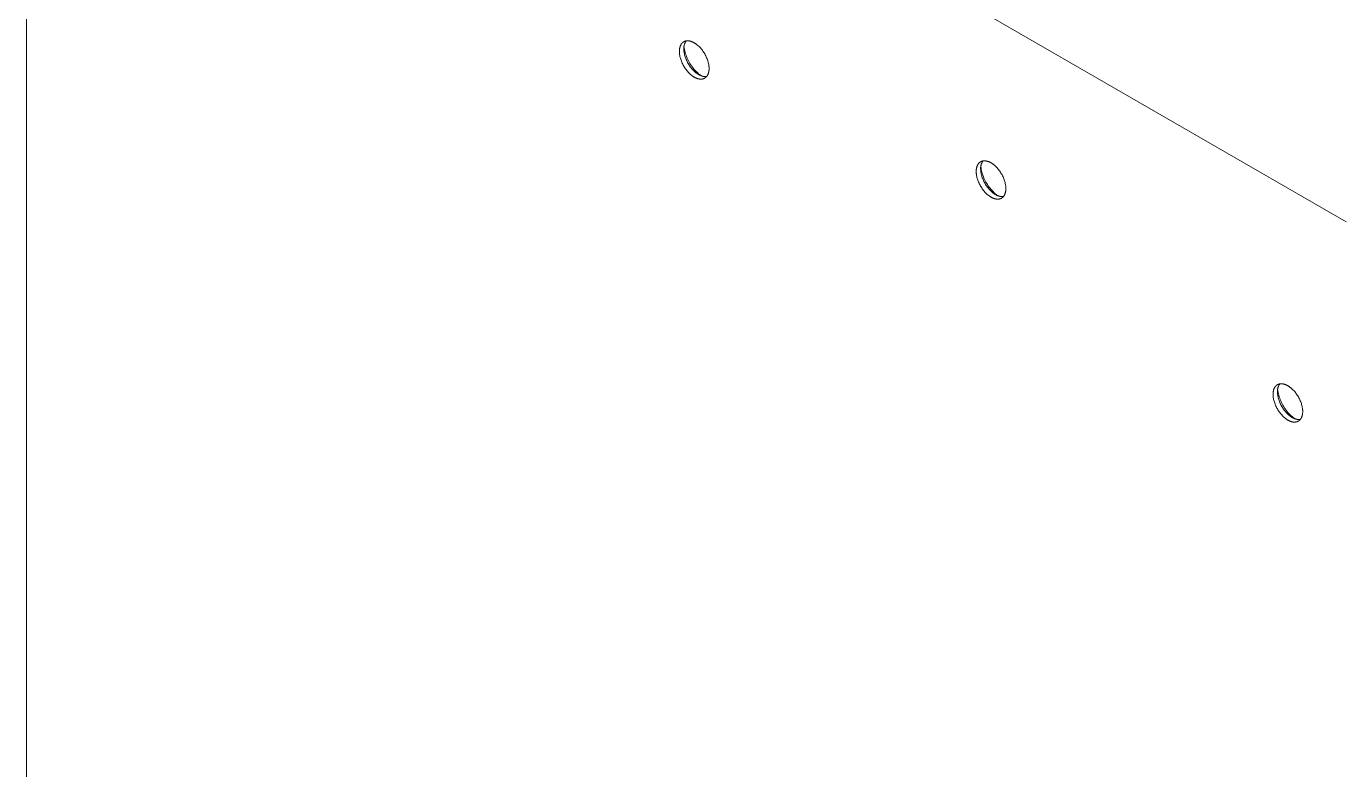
# Model space of a CAD drawing. Header units: inches. Extents: x 1.4 to 100.8, y 1 to 65.9.
# Drawn here: x 72.97 to 85.35, y 44.14 to 51.11 of the extents above; entities that cross this region are included whole.
import ezdxf

# ---------------------------------------------------------------- set-up
doc = ezdxf.new("R2010")
doc.units = ezdxf.units.IN
doc.layers.add('ZANO_R', color=7, linetype='Continuous', lineweight=0)

msp = doc.modelspace()

# ---------------------------------------------------------------- linework, layer by layer
at = {"layer": 'ZANO_R'}
for p, q in [((72.97206, 42.56207), (72.97206, 56.42776)), ((72.97206, 56.42776), (85.35326, 49.27947)), ((79.09865, 50.88118), (79.09861, 50.87763)), ((79.09865, 50.87404), (79.09861, 50.87763)), ((79.09875, 50.88472), (79.09865, 50.88118)), ((79.09875, 50.87038), (79.09865, 50.87404)), ((79.09893, 50.88824), (79.09875, 50.88472)), ((79.09893, 50.86665), (79.09875, 50.87038)), ((79.09918, 50.89175), (79.09893, 50.88824)), ((79.0995, 50.89524), (79.09918, 50.89175)), ((79.0999, 50.8987), (79.0995, 50.89524)), ((79.10038, 50.90214), (79.0999, 50.8987)), ((79.10094, 50.90554), (79.10038, 50.90214)), ((79.10158, 50.90891), (79.10094, 50.90554)), ((79.1023, 50.91224), (79.10158, 50.90891)), ((79.1031, 50.91553), (79.1023, 50.91224)), ((79.10399, 50.91877), (79.1031, 50.91553)), ((79.10496, 50.92195), (79.10399, 50.91877)), ((79.10602, 50.92509), (79.10496, 50.92195)), ((79.10716, 50.92816), (79.10602, 50.92509)), ((79.10839, 50.93117), (79.10716, 50.92816)), ((79.1097, 50.93411), (79.10839, 50.93117)), ((79.11111, 50.93698), (79.1097, 50.93411)), ((79.11184, 50.93839), (79.11111, 50.93698)), ((79.11259, 50.93978), (79.11184, 50.93839)), ((79.11337, 50.94115), (79.11259, 50.93978)), ((79.11417, 50.94249), (79.11337, 50.94115)), ((79.11499, 50.94382), (79.11417, 50.94249)), ((79.11583, 50.94513), (79.11499, 50.94382)), ((79.11669, 50.94642), (79.11583, 50.94513)), ((79.11757, 50.94768), (79.11669, 50.94642)), ((79.11847, 50.94892), (79.11757, 50.94768)), ((79.1194, 50.95014), (79.11847, 50.94892)), ((79.12034, 50.95133), (79.1194, 50.95014)), ((79.12131, 50.95251), (79.12034, 50.95133)), ((79.1223, 50.95365), (79.12131, 50.95251)), ((79.1233, 50.95478), (79.1223, 50.95365)), ((79.12433, 50.95588), (79.1233, 50.95478)), ((79.12537, 50.95695), (79.12433, 50.95588)), ((79.12644, 50.958), (79.12537, 50.95695)), ((79.12753, 50.95902), (79.12644, 50.958)), ((79.12863, 50.96002), (79.12753, 50.95902)), ((79.12975, 50.96099), (79.12863, 50.96002)), ((79.1309, 50.96193), (79.12975, 50.96099)), ((79.13206, 50.96285), (79.1309, 50.96193)), ((79.13324, 50.96374), (79.13206, 50.96285)), ((79.13443, 50.9646), (79.13324, 50.96374)), ((79.13565, 50.96544), (79.13443, 50.9646)), ((79.13688, 50.96624), (79.13565, 50.96544)), ((79.13813, 50.96702), (79.13688, 50.96624)), ((79.1394, 50.96777), (79.13813, 50.96702)), ((79.14068, 50.96849), (79.1394, 50.96777)), ((79.14026, 50.90569), (79.14027, 50.90964)), ((79.14038, 50.90175), (79.14026, 50.90569)), ((79.14027, 50.90964), (79.14041, 50.91358)), ((79.14042, 50.89816), (79.14038, 50.90175)), ((79.14041, 50.91358), (79.14069, 50.91752)), ((79.14052, 50.8945), (79.14042, 50.89816)), ((79.1407, 50.89077), (79.14052, 50.8945)), ((79.14198, 50.96919), (79.14068, 50.96849)), ((79.14069, 50.91752), (79.14109, 50.92144)), ((79.14095, 50.88697), (79.1407, 50.89077)), ((79.14127, 50.88311), (79.14095, 50.88697)), ((79.14109, 50.92144), (79.14163, 50.92535)), ((79.14167, 50.87919), (79.14127, 50.88311)), ((79.14163, 50.92535), (79.14231, 50.92924)), ((79.14215, 50.8752), (79.14167, 50.87919)), ((79.14176, 50.92348), (79.14384, 50.9096)), ((79.14329, 50.96985), (79.14198, 50.96919)), ((79.14271, 50.87115), (79.14215, 50.8752)), ((79.14231, 50.92924), (79.14311, 50.93311)), ((79.14407, 50.86288), (79.14271, 50.87115)), ((79.14311, 50.93311), (79.14405, 50.93694)), ((79.14462, 50.97049), (79.14329, 50.96985)), ((79.14384, 50.9096), (79.14639, 50.89579)), ((79.14405, 50.93694), (79.14511, 50.94074)), ((79.14597, 50.97109), (79.14462, 50.97049)), ((79.14511, 50.94074), (79.1463, 50.9445)), ((79.14733, 50.97167), (79.14597, 50.97109)), ((79.1463, 50.9445), (79.14762, 50.94822)), ((79.14639, 50.89579), (79.14942, 50.88208)), ((79.1487, 50.97221), (79.14733, 50.97167)), ((79.14762, 50.94822), (79.14907, 50.9519)), ((79.15009, 50.97273), (79.1487, 50.97221)), ((79.14907, 50.9519), (79.15063, 50.95552)), ((79.14942, 50.88208), (79.15291, 50.86848)), ((79.15149, 50.97322), (79.15009, 50.97273)), ((79.15063, 50.95552), (79.15232, 50.95908)), ((79.15291, 50.97368), (79.15149, 50.97322)), ((79.15232, 50.95908), (79.15413, 50.96259)), ((79.15434, 50.97411), (79.15291, 50.97368)), ((79.15413, 50.96259), (79.15606, 50.96604)), ((79.15578, 50.9745), (79.15434, 50.97411)), ((79.15723, 50.97487), (79.15578, 50.9745)), ((79.15606, 50.96604), (79.1581, 50.96941)), ((79.1587, 50.97521), (79.15723, 50.97487)), ((79.1581, 50.96941), (79.16026, 50.97272)), ((79.16017, 50.97552), (79.1587, 50.97521)), ((79.16166, 50.9758), (79.16017, 50.97552)), ((79.16026, 50.97272), (79.16252, 50.97595)), ((79.16316, 50.97605), (79.16166, 50.9758)), ((79.16466, 50.97627), (79.16316, 50.97605)), ((79.16618, 50.97646), (79.16466, 50.97627)), ((79.16771, 50.97663), (79.16618, 50.97646)), ((79.16924, 50.97676), (79.16771, 50.97663)), ((79.17079, 50.97686), (79.16924, 50.97676)), ((79.17234, 50.97694), (79.17079, 50.97686)), ((79.1739, 50.97698), (79.17234, 50.97694)), ((79.17547, 50.977), (79.1739, 50.97698)), ((79.17704, 50.97699), (79.17547, 50.977)), ((79.17862, 50.97694), (79.17704, 50.97699)), ((79.18021, 50.97688), (79.17862, 50.97694)), ((79.18339, 50.97665), (79.18021, 50.97688)), ((79.1866, 50.97632), (79.18339, 50.97665)), ((79.18982, 50.97588), (79.1866, 50.97632)), ((79.19305, 50.97534), (79.18982, 50.97588)), ((79.19629, 50.97469), (79.19305, 50.97534)), ((79.19954, 50.97393), (79.19629, 50.97469)), ((79.20279, 50.97308), (79.19954, 50.97393)), ((79.20604, 50.97214), (79.20279, 50.97308)), ((79.20928, 50.9711), (79.20604, 50.97214)), ((79.21252, 50.96996), (79.20928, 50.9711)), ((79.21574, 50.96874), (79.21252, 50.96996)), ((79.21896, 50.96744), (79.21574, 50.96874)), ((79.22216, 50.96606), (79.21896, 50.96744)), ((79.22534, 50.96459), (79.22216, 50.96606)), ((79.2285, 50.96305), (79.22534, 50.96459)), ((79.23165, 50.96144), (79.2285, 50.96305)), ((79.23476, 50.95976), (79.23165, 50.96144)), ((79.23785, 50.95802), (79.23476, 50.95976)), ((79.24094, 50.9562), (79.23785, 50.95802)), ((79.24406, 50.95428), (79.24094, 50.9562)), ((79.2472, 50.95226), (79.24406, 50.95428)), ((79.25036, 50.95015), (79.2472, 50.95226)), ((79.25355, 50.94793), (79.25036, 50.95015)), ((79.25675, 50.94562), (79.25355, 50.94793)), ((79.25996, 50.94322), (79.25675, 50.94562)), ((79.26319, 50.94071), (79.25996, 50.94322)), ((79.26967, 50.9354), (79.26319, 50.94071)), ((79.27617, 50.92969), (79.26967, 50.9354)), ((79.28265, 50.92361), (79.27617, 50.92969)), ((79.28911, 50.91714), (79.28265, 50.92361)), ((79.2955, 50.91031), (79.28911, 50.91714)), ((79.3018, 50.90314), (79.2955, 50.91031)), ((79.308, 50.89563), (79.3018, 50.90314)), ((79.31405, 50.88782), (79.308, 50.89563)), ((79.31993, 50.87973), (79.31405, 50.88782)), ((79.32561, 50.87139), (79.31993, 50.87973)), ((79.33108, 50.86283), (79.32561, 50.87139)), ((79.09918, 50.86286), (79.09893, 50.86665)), ((79.0995, 50.859), (79.09918, 50.86286)), ((79.0999, 50.85507), (79.0995, 50.859)), ((79.10038, 50.85108), (79.0999, 50.85507)), ((79.10094, 50.84703), (79.10038, 50.85108)), ((79.1023, 50.83876), (79.10094, 50.84703)), ((79.10399, 50.83029), (79.1023, 50.83876)), ((79.10602, 50.82162), (79.10399, 50.83029)), ((79.10839, 50.8128), (79.10602, 50.82162)), ((79.11111, 50.80385), (79.10839, 50.8128)), ((79.11417, 50.7948), (79.11111, 50.80385)), ((79.11757, 50.78569), (79.11417, 50.7948)), ((79.12131, 50.77655), (79.11757, 50.78569)), ((79.12537, 50.76741), (79.12131, 50.77655)), ((79.12975, 50.75831), (79.12537, 50.76741)), ((79.13443, 50.7493), (79.12975, 50.75831)), ((79.1394, 50.7404), (79.13443, 50.7493)), ((79.14576, 50.8544), (79.14407, 50.86288)), ((79.14779, 50.84574), (79.14576, 50.8544)), ((79.15016, 50.83692), (79.14779, 50.84574)), ((79.15288, 50.82797), (79.15016, 50.83692)), ((79.15594, 50.81892), (79.15288, 50.82797)), ((79.15291, 50.86848), (79.15685, 50.85501)), ((79.15934, 50.80981), (79.15594, 50.81892)), ((79.15685, 50.85501), (79.16126, 50.84167)), ((79.16308, 50.80066), (79.15934, 50.80981)), ((79.16126, 50.84167), (79.16612, 50.8285)), ((79.16715, 50.79152), (79.16308, 50.80066)), ((79.16612, 50.8285), (79.17142, 50.8155)), ((79.17153, 50.78243), (79.16715, 50.79152)), ((79.17142, 50.8155), (79.17716, 50.80269)), ((79.1762, 50.77341), (79.17153, 50.78243)), ((79.18117, 50.76451), (79.1762, 50.77341)), ((79.17716, 50.80269), (79.18334, 50.79008)), ((79.18639, 50.75576), (79.18117, 50.76451)), ((79.18334, 50.79008), (79.18994, 50.77769)), ((79.19186, 50.7472), (79.18639, 50.75576)), ((79.18994, 50.77769), (79.19696, 50.76553)), ((79.19755, 50.73886), (79.19186, 50.7472)), ((79.19696, 50.76553), (79.20439, 50.75361)), ((79.20439, 50.75361), (79.21223, 50.74196)), ((79.33631, 50.85408), (79.33108, 50.86283)), ((79.34127, 50.84518), (79.33631, 50.85408)), ((79.34595, 50.83617), (79.34127, 50.84518)), ((79.35033, 50.82707), (79.34595, 50.83617)), ((79.3544, 50.81793), (79.35033, 50.82707)), ((79.35813, 50.80879), (79.3544, 50.81793)), ((79.36154, 50.79968), (79.35813, 50.80879)), ((79.3646, 50.79063), (79.36154, 50.79968)), ((79.36732, 50.78168), (79.3646, 50.79063)), ((79.36969, 50.77286), (79.36732, 50.78168)), ((79.37172, 50.76419), (79.36969, 50.77286)), ((79.37341, 50.75572), (79.37172, 50.76419)), ((79.37477, 50.74745), (79.37341, 50.75572)), ((79.37533, 50.7434), (79.37477, 50.74745)), ((79.14462, 50.73165), (79.1394, 50.7404)), ((79.15009, 50.72309), (79.14462, 50.73165)), ((79.15578, 50.71475), (79.15009, 50.72309)), ((79.16166, 50.70666), (79.15578, 50.71475)), ((79.16771, 50.69885), (79.16166, 50.70666)), ((79.1739, 50.69134), (79.16771, 50.69885)), ((79.18021, 50.68417), (79.1739, 50.69134)), ((79.1866, 50.67734), (79.18021, 50.68417)), ((79.19305, 50.67087), (79.1866, 50.67734)), ((79.19954, 50.66479), (79.19305, 50.67087)), ((79.20343, 50.73077), (79.19755, 50.73886)), ((79.20604, 50.65908), (79.19954, 50.66479)), ((79.20948, 50.72297), (79.20343, 50.73077)), ((79.21252, 50.65377), (79.20604, 50.65908)), ((79.21567, 50.71546), (79.20948, 50.72297)), ((79.21223, 50.74196), (79.22045, 50.73058)), ((79.21574, 50.65126), (79.21252, 50.65377)), ((79.22198, 50.70828), (79.21567, 50.71546)), ((79.21896, 50.64886), (79.21574, 50.65126)), ((79.22216, 50.64654), (79.21896, 50.64886)), ((79.22045, 50.73058), (79.22906, 50.71949)), ((79.22837, 50.70146), (79.22198, 50.70828)), ((79.22534, 50.64433), (79.22216, 50.64654)), ((79.2285, 50.64222), (79.22534, 50.64433)), ((79.23482, 50.69499), (79.22837, 50.70146)), ((79.23165, 50.6402), (79.2285, 50.64222)), ((79.22906, 50.71949), (79.23804, 50.70869)), ((79.23476, 50.63828), (79.23165, 50.6402)), ((79.23785, 50.63646), (79.23476, 50.63828)), ((79.24131, 50.6889), (79.23482, 50.69499)), ((79.24094, 50.63471), (79.23785, 50.63646)), ((79.23804, 50.70869), (79.24738, 50.69821)), ((79.24406, 50.63304), (79.24094, 50.63471)), ((79.24781, 50.6832), (79.24131, 50.6889)), ((79.2472, 50.63142), (79.24406, 50.63304)), ((79.25036, 50.62989), (79.2472, 50.63142)), ((79.24738, 50.69821), (79.25707, 50.68805)), ((79.25429, 50.67789), (79.24781, 50.6832)), ((79.25355, 50.62842), (79.25036, 50.62989)), ((79.25675, 50.62704), (79.25355, 50.62842)), ((79.25752, 50.67538), (79.25429, 50.67789)), ((79.25996, 50.62573), (79.25675, 50.62704)), ((79.25707, 50.68805), (79.26711, 50.67823)), ((79.26073, 50.67297), (79.25752, 50.67538)), ((79.26319, 50.62452), (79.25996, 50.62573)), ((79.26393, 50.67066), (79.26073, 50.67297)), ((79.26643, 50.62338), (79.26319, 50.62452)), ((79.26711, 50.66845), (79.26393, 50.67066)), ((79.26967, 50.62234), (79.26643, 50.62338)), ((79.26711, 50.67823), (79.27747, 50.66876)), ((79.27028, 50.66634), (79.26711, 50.66845)), ((79.27342, 50.66432), (79.27028, 50.66634)), ((79.27653, 50.6624), (79.27342, 50.66432)), ((79.27962, 50.66058), (79.27653, 50.6624)), ((79.27747, 50.66876), (79.28815, 50.65964)), ((79.28421, 50.65801), (79.27962, 50.66058)), ((79.28886, 50.6556), (79.28421, 50.65801)), ((79.28815, 50.65964), (79.29914, 50.6509)), ((79.29355, 50.65334), (79.28886, 50.6556)), ((79.29829, 50.65125), (79.29355, 50.65334)), ((79.30067, 50.65027), (79.29829, 50.65125)), ((79.30305, 50.64934), (79.30067, 50.65027)), ((79.30545, 50.64846), (79.30305, 50.64934)), ((79.30785, 50.64762), (79.30545, 50.64846)), ((79.31025, 50.64683), (79.30785, 50.64762)), ((79.31266, 50.6461), (79.31025, 50.64683)), ((79.31506, 50.64541), (79.31266, 50.6461)), ((79.31747, 50.64478), (79.31506, 50.64541)), ((79.31988, 50.6442), (79.31747, 50.64478)), ((79.32228, 50.64368), (79.31988, 50.6442)), ((79.32468, 50.64321), (79.32228, 50.64368)), ((79.32708, 50.6428), (79.32468, 50.64321)), ((79.32838, 50.62281), (79.327, 50.62226)), ((79.32946, 50.64245), (79.32708, 50.6428)), ((79.32974, 50.62339), (79.32838, 50.62281)), ((79.33185, 50.64216), (79.32946, 50.64245)), ((79.33108, 50.62399), (79.32974, 50.62339)), ((79.33241, 50.62463), (79.33108, 50.62399)), ((79.33422, 50.64193), (79.33185, 50.64216)), ((79.33373, 50.62529), (79.33241, 50.62463)), ((79.33503, 50.62598), (79.33373, 50.62529)), ((79.33658, 50.64176), (79.33422, 50.64193)), ((79.33631, 50.62671), (79.33503, 50.62598)), ((79.33758, 50.62746), (79.33631, 50.62671)), ((79.33893, 50.64165), (79.33658, 50.64176)), ((79.33883, 50.62823), (79.33758, 50.62746)), ((79.34006, 50.62904), (79.33883, 50.62823)), ((79.34127, 50.6416), (79.33893, 50.64165)), ((79.34127, 50.62988), (79.34006, 50.62904)), ((79.3436, 50.64162), (79.34127, 50.6416)), ((79.34247, 50.63074), (79.34127, 50.62988)), ((79.34365, 50.63163), (79.34247, 50.63074)), ((79.34591, 50.64169), (79.3436, 50.64162)), ((79.34481, 50.63255), (79.34365, 50.63163)), ((79.34595, 50.63349), (79.34481, 50.63255)), ((79.3482, 50.64184), (79.34591, 50.64169)), ((79.34708, 50.63446), (79.34595, 50.63349)), ((79.34818, 50.63546), (79.34708, 50.63446)), ((79.34927, 50.63648), (79.34818, 50.63546)), ((79.35047, 50.64204), (79.3482, 50.64184)), ((79.35033, 50.63753), (79.34927, 50.63648)), ((79.35138, 50.6386), (79.35033, 50.63753)), ((79.35272, 50.64231), (79.35047, 50.64204)), ((79.3524, 50.6397), (79.35138, 50.6386)), ((79.35341, 50.64082), (79.3524, 50.6397)), ((79.35495, 50.64265), (79.35272, 50.64231)), ((79.3544, 50.64197), (79.35341, 50.64082)), ((79.35536, 50.64314), (79.3544, 50.64197)), ((79.35631, 50.64434), (79.35536, 50.64314)), ((79.35723, 50.64556), (79.35631, 50.64434)), ((79.35813, 50.6468), (79.35723, 50.64556)), ((79.35902, 50.64806), (79.35813, 50.6468)), ((79.35988, 50.64935), (79.35902, 50.64806)), ((79.36072, 50.65066), (79.35988, 50.64935)), ((79.36154, 50.65198), (79.36072, 50.65066)), ((79.36233, 50.65333), (79.36154, 50.65198)), ((79.36311, 50.6547), (79.36233, 50.65333)), ((79.36387, 50.65609), (79.36311, 50.6547)), ((79.3646, 50.6575), (79.36387, 50.65609)), ((79.366, 50.66037), (79.3646, 50.6575)), ((79.36732, 50.66331), (79.366, 50.66037)), ((79.36855, 50.66632), (79.36732, 50.66331)), ((79.36969, 50.66939), (79.36855, 50.66632)), ((79.37075, 50.67253), (79.36969, 50.66939)), ((79.37172, 50.67571), (79.37075, 50.67253)), ((79.3726, 50.67895), (79.37172, 50.67571)), ((79.37341, 50.68224), (79.3726, 50.67895)), ((79.37413, 50.68557), (79.37341, 50.68224)), ((79.37477, 50.68894), (79.37413, 50.68557)), ((79.37533, 50.69234), (79.37477, 50.68894)), ((79.3758, 50.73941), (79.37533, 50.7434)), ((79.3758, 50.69578), (79.37533, 50.69234)), ((79.3762, 50.73548), (79.3758, 50.73941)), ((79.3762, 50.69924), (79.3758, 50.69578)), ((79.37653, 50.73162), (79.3762, 50.73548)), ((79.37653, 50.70273), (79.3762, 50.69924)), ((79.37678, 50.72783), (79.37653, 50.73162)), ((79.37678, 50.70624), (79.37653, 50.70273)), ((79.37695, 50.7241), (79.37678, 50.72783)), ((79.37695, 50.70976), (79.37678, 50.70624)), ((79.37706, 50.72044), (79.37695, 50.7241)), ((79.37706, 50.7133), (79.37695, 50.70976)), ((79.37709, 50.71685), (79.37706, 50.72044)), ((79.37709, 50.71685), (79.37706, 50.7133)), ((79.27292, 50.6214), (79.26967, 50.62234)), ((79.27617, 50.62055), (79.27292, 50.6214)), ((79.27941, 50.61979), (79.27617, 50.62055)), ((79.28265, 50.61914), (79.27941, 50.61979)), ((79.28589, 50.6186), (79.28265, 50.61914)), ((79.28911, 50.61816), (79.28589, 50.6186)), ((79.29231, 50.61783), (79.28911, 50.61816)), ((79.2955, 50.6176), (79.29231, 50.61783)), ((79.29708, 50.61753), (79.2955, 50.6176)), ((79.29866, 50.61749), (79.29708, 50.61753)), ((79.30024, 50.61748), (79.29866, 50.61749)), ((79.3018, 50.6175), (79.30024, 50.61748)), ((79.30336, 50.61754), (79.3018, 50.6175)), ((79.30492, 50.61762), (79.30336, 50.61754)), ((79.30646, 50.61772), (79.30492, 50.61762)), ((79.308, 50.61785), (79.30646, 50.61772)), ((79.30952, 50.61802), (79.308, 50.61785)), ((79.31104, 50.61821), (79.30952, 50.61802)), ((79.31255, 50.61843), (79.31104, 50.61821)), ((79.31405, 50.61868), (79.31255, 50.61843)), ((79.31553, 50.61896), (79.31405, 50.61868)), ((79.31701, 50.61927), (79.31553, 50.61896)), ((79.31847, 50.61961), (79.31701, 50.61927)), ((79.31993, 50.61997), (79.31847, 50.61961)), ((79.32137, 50.62037), (79.31993, 50.61997)), ((79.3228, 50.6208), (79.32137, 50.62037)), ((79.32421, 50.62126), (79.3228, 50.6208)), ((79.32561, 50.62175), (79.32421, 50.62126)), ((79.327, 50.62226), (79.32561, 50.62175)), ((81.88344, 49.75572), (81.88355, 49.75926)), ((81.88355, 49.75926), (81.88372, 49.76278)), ((81.88372, 49.76278), (81.88397, 49.76629)), ((81.88397, 49.76629), (81.8843, 49.76978)), ((81.8843, 49.76978), (81.8847, 49.77324)), ((81.8847, 49.77324), (81.88518, 49.77668)), ((81.88518, 49.77668), (81.88573, 49.78008)), ((81.88573, 49.78008), (81.88637, 49.78345)), ((81.88637, 49.78345), (81.88709, 49.78678)), ((81.88709, 49.78678), (81.8879, 49.79007)), ((81.8879, 49.79007), (81.88878, 49.7933)), ((81.88878, 49.7933), (81.88976, 49.79649)), ((81.88976, 49.79649), (81.89081, 49.79962)), ((81.89081, 49.79962), (81.89196, 49.8027)), ((81.89196, 49.8027), (81.89318, 49.80571)), ((81.89318, 49.80571), (81.8945, 49.80865)), ((81.8945, 49.80865), (81.8959, 49.81152)), ((81.8959, 49.81152), (81.89664, 49.81293)), ((81.89664, 49.81293), (81.89739, 49.81432)), ((81.89739, 49.81432), (81.89817, 49.81568)), ((81.89817, 49.81568), (81.89896, 49.81703)), ((81.89896, 49.81703), (81.89978, 49.81836)), ((81.89978, 49.81836), (81.90062, 49.81967)), ((81.90062, 49.81967), (81.90148, 49.82095)), ((81.90148, 49.82095), (81.90237, 49.82222)), ((81.90237, 49.82222), (81.90327, 49.82346)), ((81.90327, 49.82346), (81.90419, 49.82468)), ((81.90419, 49.82468), (81.90514, 49.82587)), ((81.90514, 49.82587), (81.90611, 49.82704)), ((81.90611, 49.82704), (81.90709, 49.82819)), ((81.90709, 49.82819), (81.9081, 49.82932)), ((81.9081, 49.82932), (81.90912, 49.83042)), ((81.90912, 49.83042), (81.91017, 49.83149)), ((81.91017, 49.83149), (81.91124, 49.83254)), ((81.91124, 49.83254), (81.91232, 49.83356)), ((81.91232, 49.83356), (81.91343, 49.83456)), ((81.91343, 49.83456), (81.91455, 49.83553)), ((81.91455, 49.83553), (81.91569, 49.83647)), ((81.91569, 49.83647), (81.91685, 49.83739)), ((81.91685, 49.83739), (81.91803, 49.83828)), ((81.91803, 49.83828), (81.91923, 49.83914)), ((81.91923, 49.83914), (81.92044, 49.83998)), ((81.92044, 49.83998), (81.92168, 49.84078)), ((81.92168, 49.84078), (81.92292, 49.84156)), ((81.92292, 49.84156), (81.92419, 49.84231)), ((81.92419, 49.84231), (81.92547, 49.84303)), ((81.92521, 49.78812), (81.92506, 49.78418)), ((81.92506, 49.78418), (81.92506, 49.78023)), ((81.92506, 49.78023), (81.92518, 49.77628)), ((81.92521, 49.7727), (81.92518, 49.77628)), ((81.92548, 49.79206), (81.92521, 49.78812)), ((81.92532, 49.76904), (81.92521, 49.7727)), ((81.92549, 49.76531), (81.92532, 49.76904)), ((81.92547, 49.84303), (81.92677, 49.84373)), ((81.92589, 49.79598), (81.92548, 49.79206)), ((81.92574, 49.76151), (81.92549, 49.76531)), ((81.92607, 49.75765), (81.92574, 49.76151)), ((81.92643, 49.79989), (81.92589, 49.79598)), ((81.92647, 49.75372), (81.92607, 49.75765)), ((81.9271, 49.80378), (81.92643, 49.79989)), ((81.92655, 49.79802), (81.92864, 49.78414)), ((81.92677, 49.84373), (81.92809, 49.84439)), ((81.92791, 49.80764), (81.9271, 49.80378)), ((81.92884, 49.81148), (81.92791, 49.80764)), ((81.92809, 49.84439), (81.92942, 49.84502)), ((81.92864, 49.78414), (81.93119, 49.77033)), ((81.92991, 49.81528), (81.92884, 49.81148)), ((81.92942, 49.84502), (81.93076, 49.84563)), ((81.9311, 49.81904), (81.92991, 49.81528)), ((81.93076, 49.84563), (81.93212, 49.84621)), ((81.93242, 49.82276), (81.9311, 49.81904)), ((81.93119, 49.77033), (81.93421, 49.75662)), ((81.93212, 49.84621), (81.9335, 49.84675)), ((81.93386, 49.82643), (81.93242, 49.82276)), ((81.9335, 49.84675), (81.93489, 49.84727)), ((81.93543, 49.83006), (81.93386, 49.82643)), ((81.93421, 49.75662), (81.9377, 49.74302)), ((81.93489, 49.84727), (81.93629, 49.84776)), ((81.93712, 49.83362), (81.93543, 49.83006)), ((81.93629, 49.84776), (81.9377, 49.84822)), ((81.93893, 49.83713), (81.93712, 49.83362)), ((81.9377, 49.84822), (81.93913, 49.84864)), ((81.94085, 49.84057), (81.93893, 49.83713)), ((81.93913, 49.84864), (81.94057, 49.84904)), ((81.94057, 49.84904), (81.94203, 49.84941)), ((81.9429, 49.84395), (81.94085, 49.84057)), ((81.94203, 49.84941), (81.94349, 49.84975)), ((81.94505, 49.84726), (81.9429, 49.84395)), ((81.94349, 49.84975), (81.94497, 49.85006)), ((81.94497, 49.85006), (81.94646, 49.85034)), ((81.94732, 49.85049), (81.94505, 49.84726)), ((81.94646, 49.85034), (81.94795, 49.85059)), ((81.94795, 49.85059), (81.94946, 49.85081)), ((81.94946, 49.85081), (81.95098, 49.851)), ((81.95098, 49.851), (81.9525, 49.85116)), ((81.9525, 49.85116), (81.95404, 49.8513)), ((81.95404, 49.8513), (81.95558, 49.8514)), ((81.95558, 49.8514), (81.95714, 49.85147)), ((81.95714, 49.85147), (81.9587, 49.85152)), ((81.9587, 49.85152), (81.96026, 49.85154)), ((81.96026, 49.85154), (81.96184, 49.85152)), ((81.96184, 49.85152), (81.96342, 49.85148)), ((81.96342, 49.85148), (81.965, 49.85141)), ((81.965, 49.85141), (81.96819, 49.85119)), ((81.96819, 49.85119), (81.97139, 49.85086)), ((81.97139, 49.85086), (81.97462, 49.85042)), ((81.97462, 49.85042), (81.97785, 49.84987)), ((81.97785, 49.84987), (81.98109, 49.84922)), ((81.98109, 49.84922), (81.98434, 49.84847)), ((81.98434, 49.84847), (81.98758, 49.84762)), ((81.98758, 49.84762), (81.99083, 49.84667)), ((81.99083, 49.84667), (81.99408, 49.84563)), ((81.99408, 49.84563), (81.99731, 49.8445)), ((81.99731, 49.8445), (82.00054, 49.84328)), ((82.00054, 49.84328), (82.00375, 49.84198)), ((82.00375, 49.84198), (82.00695, 49.84059)), ((82.00695, 49.84059), (82.01014, 49.83913)), ((82.01014, 49.83913), (82.0133, 49.83759)), ((82.0133, 49.83759), (82.01644, 49.83598)), ((82.01644, 49.83598), (82.01956, 49.8343)), ((82.01956, 49.8343), (82.02265, 49.83256)), ((82.02265, 49.83256), (82.02574, 49.83073)), ((82.02574, 49.83073), (82.02886, 49.82881)), ((82.02886, 49.82881), (82.032, 49.8268)), ((82.032, 49.8268), (82.03516, 49.82468)), ((82.03516, 49.82468), (82.03834, 49.82247)), ((82.03834, 49.82247), (82.04154, 49.82016)), ((82.04154, 49.82016), (82.04476, 49.81775)), ((82.04476, 49.81775), (82.04798, 49.81525)), ((82.04798, 49.81525), (82.05447, 49.80993)), ((82.05447, 49.80993), (82.06096, 49.80423)), ((82.06096, 49.80423), (82.06745, 49.79814)), ((82.06745, 49.79814), (82.0739, 49.79168)), ((82.0739, 49.79168), (82.08029, 49.78485)), ((82.08029, 49.78485), (82.0866, 49.77767)), ((82.0866, 49.77767), (82.09279, 49.77017)), ((82.09279, 49.77017), (82.09884, 49.76236)), ((82.09884, 49.76236), (82.10472, 49.75427)), ((81.88341, 49.75217), (81.88344, 49.75572)), ((81.88344, 49.74858), (81.88341, 49.75217)), ((81.88355, 49.74492), (81.88344, 49.74858)), ((81.88372, 49.74119), (81.88355, 49.74492)), ((81.88397, 49.7374), (81.88372, 49.74119)), ((81.8843, 49.73353), (81.88397, 49.7374)), ((81.8847, 49.72961), (81.8843, 49.73353)), ((81.88518, 49.72562), (81.8847, 49.72961)), ((81.88573, 49.72157), (81.88518, 49.72562)), ((81.88709, 49.7133), (81.88573, 49.72157)), ((81.88878, 49.70482), (81.88709, 49.7133)), ((81.89081, 49.69616), (81.88878, 49.70482)), ((81.89318, 49.68734), (81.89081, 49.69616)), ((81.8959, 49.67839), (81.89318, 49.68734)), ((81.89896, 49.66934), (81.8959, 49.67839)), ((81.90237, 49.66023), (81.89896, 49.66934)), ((81.90611, 49.65108), (81.90237, 49.66023)), ((81.91017, 49.64195), (81.90611, 49.65108)), ((81.91455, 49.63285), (81.91017, 49.64195)), ((81.91923, 49.62383), (81.91455, 49.63285)), ((81.92695, 49.74974), (81.92647, 49.75372)), ((81.92751, 49.74569), (81.92695, 49.74974)), ((81.92886, 49.73742), (81.92751, 49.74569)), ((81.93056, 49.72894), (81.92886, 49.73742)), ((81.93258, 49.72028), (81.93056, 49.72894)), ((81.93496, 49.71146), (81.93258, 49.72028)), ((81.93767, 49.70251), (81.93496, 49.71146)), ((81.94074, 49.69346), (81.93767, 49.70251)), ((81.9377, 49.74302), (81.94165, 49.72954)), ((81.94414, 49.68434), (81.94074, 49.69346)), ((81.94165, 49.72954), (81.94606, 49.71621)), ((81.94788, 49.6752), (81.94414, 49.68434)), ((81.94606, 49.71621), (81.95091, 49.70304)), ((81.95194, 49.66606), (81.94788, 49.6752)), ((81.95091, 49.70304), (81.95622, 49.69004)), ((81.95632, 49.65697), (81.95194, 49.66606)), ((81.95622, 49.69004), (81.96196, 49.67723)), ((81.961, 49.64795), (81.95632, 49.65697)), ((81.96596, 49.63905), (81.961, 49.64795)), ((81.96196, 49.67723), (81.96814, 49.66462)), ((81.97119, 49.6303), (81.96596, 49.63905)), ((81.96814, 49.66462), (81.97474, 49.65222)), ((81.97474, 49.65222), (81.98176, 49.64006)), ((81.98176, 49.64006), (81.98919, 49.62815)), ((82.10472, 49.75427), (82.11041, 49.74593)), ((82.11041, 49.74593), (82.11588, 49.73737)), ((82.11588, 49.73737), (82.12111, 49.72862)), ((82.12111, 49.72862), (82.12607, 49.71972)), ((82.12607, 49.71972), (82.13075, 49.71071)), ((82.13075, 49.71071), (82.13513, 49.70161)), ((82.13513, 49.70161), (82.13919, 49.69247)), ((82.13919, 49.69247), (82.14293, 49.68333)), ((82.14293, 49.68333), (82.14633, 49.67421)), ((82.14633, 49.67421), (82.14939, 49.66517)), ((82.14939, 49.66517), (82.15211, 49.65621)), ((82.15211, 49.65621), (82.15448, 49.64739)), ((82.15448, 49.64739), (82.15651, 49.63873)), ((82.15651, 49.63873), (82.1582, 49.63025)), ((81.92419, 49.61493), (81.91923, 49.62383)), ((81.92942, 49.60619), (81.92419, 49.61493)), ((81.93489, 49.59763), (81.92942, 49.60619)), ((81.94057, 49.58928), (81.93489, 49.59763)), ((81.94646, 49.5812), (81.94057, 49.58928)), ((81.9525, 49.57339), (81.94646, 49.5812)), ((81.9587, 49.56588), (81.9525, 49.57339)), ((81.965, 49.55871), (81.9587, 49.56588)), ((81.97139, 49.55188), (81.965, 49.55871)), ((81.97666, 49.62174), (81.97119, 49.6303)), ((81.97785, 49.54541), (81.97139, 49.55188)), ((81.98235, 49.6134), (81.97666, 49.62174)), ((81.98434, 49.53932), (81.97785, 49.54541)), ((81.98823, 49.60531), (81.98235, 49.6134)), ((81.99083, 49.53362), (81.98434, 49.53932)), ((81.99428, 49.5975), (81.98823, 49.60531)), ((81.98919, 49.62815), (81.99702, 49.6165)), ((81.99731, 49.52831), (81.99083, 49.53362)), ((82.00047, 49.59), (81.99428, 49.5975)), ((81.99702, 49.6165), (82.00525, 49.60512)), ((82.00054, 49.5258), (81.99731, 49.52831)), ((82.00677, 49.58282), (82.00047, 49.59)), ((82.00375, 49.52339), (82.00054, 49.5258)), ((82.00695, 49.52108), (82.00375, 49.52339)), ((82.00525, 49.60512), (82.01385, 49.59402)), ((82.01317, 49.57599), (82.00677, 49.58282)), ((82.01014, 49.51887), (82.00695, 49.52108)), ((82.0133, 49.51676), (82.01014, 49.51887)), ((82.01962, 49.56953), (82.01317, 49.57599)), ((82.01644, 49.51474), (82.0133, 49.51676)), ((82.01385, 49.59402), (82.02283, 49.58323)), ((82.01956, 49.51282), (82.01644, 49.51474)), ((82.02265, 49.511), (82.01956, 49.51282)), ((82.02611, 49.56344), (82.01962, 49.56953)), ((82.02574, 49.50925), (82.02265, 49.511)), ((82.02283, 49.58323), (82.03218, 49.57275)), ((82.02886, 49.50757), (82.02574, 49.50925)), ((82.0326, 49.55774), (82.02611, 49.56344)), ((82.03218, 49.57275), (82.04187, 49.56259)), ((82.03908, 49.55243), (82.0326, 49.55774)), ((82.04231, 49.54992), (82.03908, 49.55243)), ((82.04187, 49.56259), (82.05191, 49.55277)), ((82.04553, 49.54751), (82.04231, 49.54992)), ((82.04873, 49.5452), (82.04553, 49.54751)), ((82.05191, 49.54299), (82.04873, 49.5452)), ((82.05191, 49.55277), (82.06227, 49.5433)), ((82.05507, 49.54087), (82.05191, 49.54299)), ((82.05821, 49.53886), (82.05507, 49.54087)), ((82.06133, 49.53694), (82.05821, 49.53886)), ((82.06442, 49.53511), (82.06133, 49.53694)), ((82.06227, 49.5433), (82.07295, 49.53418)), ((82.06901, 49.53255), (82.06442, 49.53511)), ((82.07365, 49.53014), (82.06901, 49.53255)), ((82.07295, 49.53418), (82.08393, 49.52544)), ((82.07835, 49.52788), (82.07365, 49.53014)), ((82.08308, 49.52579), (82.07835, 49.52788)), ((82.08546, 49.52481), (82.08308, 49.52579)), ((82.08785, 49.52388), (82.08546, 49.52481)), ((82.09024, 49.52299), (82.08785, 49.52388)), ((82.09264, 49.52216), (82.09024, 49.52299)), ((82.09505, 49.52137), (82.09264, 49.52216)), ((82.09745, 49.52063), (82.09505, 49.52137)), ((82.09986, 49.51995), (82.09745, 49.52063)), ((82.10226, 49.51932), (82.09986, 49.51995)), ((82.10467, 49.51874), (82.10226, 49.51932)), ((82.10707, 49.51822), (82.10467, 49.51874)), ((82.10948, 49.51775), (82.10707, 49.51822)), ((82.11187, 49.51734), (82.10948, 49.51775)), ((82.11426, 49.51699), (82.11187, 49.51734)), ((82.11664, 49.5167), (82.11426, 49.51699)), ((82.11902, 49.51647), (82.11664, 49.5167)), ((82.12138, 49.5163), (82.11902, 49.51647)), ((82.12373, 49.51619), (82.12138, 49.5163)), ((82.12607, 49.51614), (82.12373, 49.51619)), ((82.12839, 49.51615), (82.12607, 49.51614)), ((82.1307, 49.51623), (82.12839, 49.51615)), ((82.13299, 49.51637), (82.1307, 49.51623)), ((82.13187, 49.509), (82.13075, 49.50803)), ((82.13298, 49.50999), (82.13187, 49.509)), ((82.13406, 49.51102), (82.13298, 49.50999)), ((82.13527, 49.51658), (82.13299, 49.51637)), ((82.13513, 49.51207), (82.13406, 49.51102)), ((82.13617, 49.51314), (82.13513, 49.51207)), ((82.13752, 49.51685), (82.13527, 49.51658)), ((82.1372, 49.51424), (82.13617, 49.51314)), ((82.13821, 49.51536), (82.1372, 49.51424)), ((82.13975, 49.51718), (82.13752, 49.51685)), ((82.13919, 49.51651), (82.13821, 49.51536)), ((82.14016, 49.51768), (82.13919, 49.51651)), ((82.1411, 49.51888), (82.14016, 49.51768)), ((82.14203, 49.5201), (82.1411, 49.51888)), ((82.14293, 49.52134), (82.14203, 49.5201)), ((82.14381, 49.5226), (82.14293, 49.52134)), ((82.14467, 49.52389), (82.14381, 49.5226)), ((82.14551, 49.52519), (82.14467, 49.52389)), ((82.14633, 49.52652), (82.14551, 49.52519)), ((82.14713, 49.52787), (82.14633, 49.52652)), ((82.14791, 49.52924), (82.14713, 49.52787)), ((82.14866, 49.53063), (82.14791, 49.52924)), ((82.14939, 49.53204), (82.14866, 49.53063)), ((82.1508, 49.53491), (82.14939, 49.53204)), ((82.15211, 49.53785), (82.1508, 49.53491)), ((82.15334, 49.54086), (82.15211, 49.53785)), ((82.15448, 49.54393), (82.15334, 49.54086)), ((82.15554, 49.54706), (82.15448, 49.54393)), ((82.15651, 49.55025), (82.15554, 49.54706)), ((82.1574, 49.55349), (82.15651, 49.55025)), ((82.1582, 49.55678), (82.1574, 49.55349)), ((82.1582, 49.63025), (82.15956, 49.62199)), ((82.15892, 49.5601), (82.1582, 49.55678)), ((82.15956, 49.56347), (82.15892, 49.5601)), ((82.15956, 49.62199), (82.16012, 49.61794)), ((82.16012, 49.56688), (82.15956, 49.56347)), ((82.16012, 49.61794), (82.1606, 49.61395)), ((82.1606, 49.57031), (82.16012, 49.56688)), ((82.1606, 49.61395), (82.161, 49.61002)), ((82.161, 49.57378), (82.1606, 49.57031)), ((82.161, 49.61002), (82.16132, 49.60616)), ((82.16132, 49.57727), (82.161, 49.57378)), ((82.16132, 49.60616), (82.16157, 49.60236)), ((82.16157, 49.58077), (82.16132, 49.57727)), ((82.16157, 49.60236), (82.16175, 49.59864)), ((82.16175, 49.5843), (82.16157, 49.58077)), ((82.16175, 49.59864), (82.16185, 49.59498)), ((82.16185, 49.58784), (82.16175, 49.5843)), ((82.16185, 49.59498), (82.16189, 49.59139)), ((82.16189, 49.59139), (82.16185, 49.58784)), ((82.032, 49.50596), (82.02886, 49.50757)), ((82.03516, 49.50442), (82.032, 49.50596)), ((82.03834, 49.50296), (82.03516, 49.50442)), ((82.04154, 49.50158), (82.03834, 49.50296)), ((82.04476, 49.50027), (82.04154, 49.50158)), ((82.04798, 49.49905), (82.04476, 49.50027)), ((82.05122, 49.49792), (82.04798, 49.49905)), ((82.05447, 49.49688), (82.05122, 49.49792)), ((82.05771, 49.49593), (82.05447, 49.49688)), ((82.06096, 49.49508), (82.05771, 49.49593)), ((82.06421, 49.49433), (82.06096, 49.49508)), ((82.06745, 49.49368), (82.06421, 49.49433)), ((82.07068, 49.49314), (82.06745, 49.49368)), ((82.0739, 49.49269), (82.07068, 49.49314)), ((82.07711, 49.49236), (82.0739, 49.49269)), ((82.08029, 49.49214), (82.07711, 49.49236)), ((82.08188, 49.49207), (82.08029, 49.49214)), ((82.08346, 49.49203), (82.08188, 49.49207)), ((82.08503, 49.49202), (82.08346, 49.49203)), ((82.0866, 49.49204), (82.08503, 49.49202)), ((82.08816, 49.49208), (82.0866, 49.49204)), ((82.08971, 49.49216), (82.08816, 49.49208)), ((82.09126, 49.49226), (82.08971, 49.49216)), ((82.09279, 49.49239), (82.09126, 49.49226)), ((82.09432, 49.49255), (82.09279, 49.49239)), ((82.09584, 49.49274), (82.09432, 49.49255)), ((82.09734, 49.49296), (82.09584, 49.49274)), ((82.09884, 49.49322), (82.09734, 49.49296)), ((82.10033, 49.4935), (82.09884, 49.49322)), ((82.10181, 49.4938), (82.10033, 49.4935)), ((82.10327, 49.49414), (82.10181, 49.4938)), ((82.10472, 49.49451), (82.10327, 49.49414)), ((82.10616, 49.49491), (82.10472, 49.49451)), ((82.10759, 49.49534), (82.10616, 49.49491)), ((82.10901, 49.4958), (82.10759, 49.49534)), ((82.11041, 49.49629), (82.10901, 49.4958)), ((82.1118, 49.4968), (82.11041, 49.49629)), ((82.11317, 49.49735), (82.1118, 49.4968)), ((82.11453, 49.49793), (82.11317, 49.49735)), ((82.11588, 49.49853), (82.11453, 49.49793)), ((82.11721, 49.49917), (82.11588, 49.49853)), ((82.11852, 49.49983), (82.11721, 49.49917)), ((82.11982, 49.50052), (82.11852, 49.49983)), ((82.12111, 49.50124), (82.11982, 49.50052)), ((82.12237, 49.50199), (82.12111, 49.50124)), ((82.12362, 49.50277), (82.12237, 49.50199)), ((82.12485, 49.50358), (82.12362, 49.50277)), ((82.12607, 49.50441), (82.12485, 49.50358)), ((82.12727, 49.50528), (82.12607, 49.50441)), ((82.12844, 49.50617), (82.12727, 49.50528)), ((82.12961, 49.50708), (82.12844, 49.50617)), ((82.13075, 49.50803), (82.12961, 49.50708)), ((84.6682, 47.66202), (84.66824, 47.66557)), ((84.66824, 47.65844), (84.6682, 47.66202)), ((84.66824, 47.66557), (84.66834, 47.66911)), ((84.66834, 47.65478), (84.66824, 47.65844)), ((84.66834, 47.66911), (84.66852, 47.67264)), ((84.66852, 47.65105), (84.66834, 47.65478)), ((84.66852, 47.67264), (84.66877, 47.67615)), ((84.66877, 47.67615), (84.66909, 47.67963)), ((84.66909, 47.67963), (84.66949, 47.6831)), ((84.66949, 47.6831), (84.66997, 47.68653)), ((84.66997, 47.68653), (84.67053, 47.68994)), ((84.67053, 47.68994), (84.67117, 47.69331)), ((84.67117, 47.69331), (84.67189, 47.69664)), ((84.67189, 47.69664), (84.67269, 47.69992)), ((84.67269, 47.69992), (84.67358, 47.70316)), ((84.67358, 47.70316), (84.67455, 47.70635)), ((84.67455, 47.70635), (84.67561, 47.70948)), ((84.67561, 47.70948), (84.67675, 47.71255)), ((84.67675, 47.71255), (84.67798, 47.71556)), ((84.67798, 47.71556), (84.6793, 47.7185)), ((84.6793, 47.7185), (84.6807, 47.72138)), ((84.6807, 47.72138), (84.68143, 47.72278)), ((84.68143, 47.72278), (84.68219, 47.72417)), ((84.68219, 47.72417), (84.68296, 47.72554)), ((84.68296, 47.72554), (84.68376, 47.72689)), ((84.68376, 47.72689), (84.68458, 47.72822)), ((84.68458, 47.72822), (84.68542, 47.72952)), ((84.68542, 47.72952), (84.68628, 47.73081)), ((84.68628, 47.73081), (84.68716, 47.73207)), ((84.68716, 47.73207), (84.68807, 47.73331)), ((84.68807, 47.73331), (84.68899, 47.73453)), ((84.68899, 47.73453), (84.68994, 47.73573)), ((84.68994, 47.73573), (84.6909, 47.7369)), ((84.6909, 47.7369), (84.69189, 47.73805)), ((84.69189, 47.73805), (84.69289, 47.73917)), ((84.69289, 47.73917), (84.69392, 47.74027)), ((84.69392, 47.74027), (84.69497, 47.74135)), ((84.69497, 47.74135), (84.69603, 47.74239)), ((84.69603, 47.74239), (84.69712, 47.74342)), ((84.69712, 47.74342), (84.69822, 47.74441)), ((84.69822, 47.74441), (84.69935, 47.74538)), ((84.69935, 47.74538), (84.70049, 47.74633)), ((84.70049, 47.74633), (84.70165, 47.74725)), ((84.70165, 47.74725), (84.70283, 47.74814)), ((84.70283, 47.74814), (84.70402, 47.749)), ((84.70402, 47.749), (84.70524, 47.74983)), ((84.70524, 47.74983), (84.70647, 47.75064)), ((84.70647, 47.75064), (84.70772, 47.75142)), ((84.70772, 47.75142), (84.70899, 47.75217)), ((84.70899, 47.75217), (84.71027, 47.75289)), ((84.70985, 47.69009), (84.70986, 47.69403)), ((84.70998, 47.68614), (84.70985, 47.69009)), ((84.70986, 47.69403), (84.71, 47.69798)), ((84.71001, 47.68255), (84.70998, 47.68614)), ((84.71, 47.69798), (84.71028, 47.70191)), ((84.71011, 47.67889), (84.71001, 47.68255)), ((84.71029, 47.67517), (84.71011, 47.67889)), ((84.71027, 47.75289), (84.71157, 47.75358)), ((84.71028, 47.70191), (84.71069, 47.70584)), ((84.71054, 47.67137), (84.71029, 47.67517)), ((84.71086, 47.66751), (84.71054, 47.67137)), ((84.71069, 47.70584), (84.71123, 47.70975)), ((84.71126, 47.66358), (84.71086, 47.66751)), ((84.71123, 47.70975), (84.7119, 47.71364)), ((84.71174, 47.65959), (84.71126, 47.66358)), ((84.71135, 47.70788), (84.71343, 47.69399)), ((84.71157, 47.75358), (84.71288, 47.75425)), ((84.7123, 47.65554), (84.71174, 47.65959)), ((84.7119, 47.71364), (84.7127, 47.7175)), ((84.71366, 47.64728), (84.7123, 47.65554)), ((84.7127, 47.7175), (84.71364, 47.72133)), ((84.71288, 47.75425), (84.71421, 47.75488)), ((84.71343, 47.69399), (84.71599, 47.68019)), ((84.71364, 47.72133), (84.7147, 47.72514)), ((84.71421, 47.75488), (84.71556, 47.75549)), ((84.7147, 47.72514), (84.7159, 47.7289)), ((84.71556, 47.75549), (84.71692, 47.75606)), ((84.7159, 47.7289), (84.71721, 47.73262)), ((84.71599, 47.68019), (84.71901, 47.66648)), ((84.71692, 47.75606), (84.71829, 47.75661)), ((84.71721, 47.73262), (84.71866, 47.73629)), ((84.71829, 47.75661), (84.71968, 47.75713)), ((84.71866, 47.73629), (84.72023, 47.73991)), ((84.71901, 47.66648), (84.7225, 47.65287)), ((84.71968, 47.75713), (84.72108, 47.75761)), ((84.72023, 47.73991), (84.72191, 47.74348)), ((84.72108, 47.75761), (84.7225, 47.75807)), ((84.72191, 47.74348), (84.72372, 47.74699)), ((84.7225, 47.75807), (84.72393, 47.7585)), ((84.7225, 47.65287), (84.72645, 47.6394)), ((84.72372, 47.74699), (84.72565, 47.75043)), ((84.72393, 47.7585), (84.72537, 47.7589)), ((84.72537, 47.7589), (84.72682, 47.75927)), ((84.72565, 47.75043), (84.72769, 47.75381)), ((84.72682, 47.75927), (84.72829, 47.75961)), ((84.72769, 47.75381), (84.72985, 47.75711)), ((84.72829, 47.75961), (84.72976, 47.75992)), ((84.72976, 47.75992), (84.73125, 47.7602)), ((84.72985, 47.75711), (84.73211, 47.76034)), ((84.73125, 47.7602), (84.73275, 47.76045)), ((84.73275, 47.76045), (84.73426, 47.76067)), ((84.73426, 47.76067), (84.73577, 47.76086)), ((84.73577, 47.76086), (84.7373, 47.76102)), ((84.7373, 47.76102), (84.73884, 47.76115)), ((84.73884, 47.76115), (84.74038, 47.76126)), ((84.74038, 47.76126), (84.74193, 47.76133)), ((84.74193, 47.76133), (84.74349, 47.76138)), ((84.74349, 47.76138), (84.74506, 47.76139)), ((84.74506, 47.76139), (84.74663, 47.76138)), ((84.74663, 47.76138), (84.74821, 47.76134)), ((84.74821, 47.76134), (84.7498, 47.76127)), ((84.7498, 47.76127), (84.75299, 47.76105)), ((84.75299, 47.76105), (84.75619, 47.76072)), ((84.75619, 47.76072), (84.75941, 47.76028)), ((84.75941, 47.76028), (84.76264, 47.75973)), ((84.76264, 47.75973), (84.76589, 47.75908)), ((84.76589, 47.75908), (84.76913, 47.75833)), ((84.76913, 47.75833), (84.77238, 47.75748)), ((84.77238, 47.75748), (84.77563, 47.75653)), ((84.77563, 47.75653), (84.77887, 47.75549)), ((84.77887, 47.75549), (84.78211, 47.75436)), ((84.78211, 47.75436), (84.78534, 47.75314)), ((84.78534, 47.75314), (84.78855, 47.75184)), ((84.78855, 47.75184), (84.79175, 47.75045)), ((84.79175, 47.75045), (84.79493, 47.74899)), ((84.79493, 47.74899), (84.7981, 47.74745)), ((84.7981, 47.74745), (84.80124, 47.74584)), ((84.80124, 47.74584), (84.80435, 47.74416)), ((84.80435, 47.74416), (84.80744, 47.74241)), ((84.80744, 47.74241), (84.81053, 47.74059)), ((84.81053, 47.74059), (84.81365, 47.73867)), ((84.81365, 47.73867), (84.81679, 47.73665)), ((84.81679, 47.73665), (84.81996, 47.73454)), ((84.81996, 47.73454), (84.82314, 47.73233)), ((84.82314, 47.73233), (84.82634, 47.73002)), ((84.82634, 47.73002), (84.82955, 47.72761)), ((84.82955, 47.72761), (84.83278, 47.7251)), ((84.83278, 47.7251), (84.83926, 47.71979)), ((84.83926, 47.71979), (84.84576, 47.71409)), ((84.84576, 47.71409), (84.85224, 47.708)), ((84.85224, 47.708), (84.8587, 47.70153)), ((84.8587, 47.70153), (84.86509, 47.69471)), ((84.86509, 47.69471), (84.8714, 47.68753)), ((84.8714, 47.68753), (84.87759, 47.68003)), ((84.87759, 47.68003), (84.88364, 47.67222)), ((84.88364, 47.67222), (84.88952, 47.66413)), ((84.88952, 47.66413), (84.89521, 47.65579)), ((84.89521, 47.65579), (84.90068, 47.64723)), ((84.66877, 47.64725), (84.66852, 47.65105)), ((84.66909, 47.64339), (84.66877, 47.64725)), ((84.66949, 47.63946), (84.66909, 47.64339)), ((84.66997, 47.63547), (84.66949, 47.63946)), ((84.67053, 47.63143), (84.66997, 47.63547)), ((84.67189, 47.62316), (84.67053, 47.63143)), ((84.67358, 47.61468), (84.67189, 47.62316)), ((84.67561, 47.60602), (84.67358, 47.61468)), ((84.67798, 47.5972), (84.67561, 47.60602)), ((84.6807, 47.58825), (84.67798, 47.5972)), ((84.68376, 47.5792), (84.6807, 47.58825)), ((84.68716, 47.57008), (84.68376, 47.5792)), ((84.6909, 47.56094), (84.68716, 47.57008)), ((84.69497, 47.5518), (84.6909, 47.56094)), ((84.69935, 47.54271), (84.69497, 47.5518)), ((84.70402, 47.53369), (84.69935, 47.54271)), ((84.70899, 47.52479), (84.70402, 47.53369)), ((84.71535, 47.6388), (84.71366, 47.64728)), ((84.71738, 47.63014), (84.71535, 47.6388)), ((84.71975, 47.62131), (84.71738, 47.63014)), ((84.72247, 47.61236), (84.71975, 47.62131)), ((84.72553, 47.60332), (84.72247, 47.61236)), ((84.72893, 47.5942), (84.72553, 47.60332)), ((84.72645, 47.6394), (84.73085, 47.62607)), ((84.73267, 47.58506), (84.72893, 47.5942)), ((84.73085, 47.62607), (84.73571, 47.61289)), ((84.73674, 47.57592), (84.73267, 47.58506)), ((84.73571, 47.61289), (84.74101, 47.59989)), ((84.74112, 47.56682), (84.73674, 47.57592)), ((84.74101, 47.59989), (84.74676, 47.58708)), ((84.7458, 47.55781), (84.74112, 47.56682)), ((84.75076, 47.54891), (84.7458, 47.55781)), ((84.74676, 47.58708), (84.75293, 47.57447)), ((84.75599, 47.54016), (84.75076, 47.54891)), ((84.75293, 47.57447), (84.75954, 47.56208)), ((84.76145, 47.5316), (84.75599, 47.54016)), ((84.75954, 47.56208), (84.76656, 47.54992)), ((84.76714, 47.52326), (84.76145, 47.5316)), ((84.76656, 47.54992), (84.77399, 47.53801)), ((84.77399, 47.53801), (84.78182, 47.52635)), ((84.90068, 47.64723), (84.9059, 47.63848)), ((84.9059, 47.63848), (84.91086, 47.62958)), ((84.91086, 47.62958), (84.91554, 47.62056)), ((84.91554, 47.62056), (84.91992, 47.61147)), ((84.91992, 47.61147), (84.92399, 47.60233)), ((84.92399, 47.60233), (84.92773, 47.59318)), ((84.92773, 47.59318), (84.93113, 47.58407)), ((84.93113, 47.58407), (84.93419, 47.57502)), ((84.93419, 47.57502), (84.93691, 47.56607)), ((84.93691, 47.56607), (84.93928, 47.55725)), ((84.93928, 47.55725), (84.94131, 47.54859)), ((84.94131, 47.54859), (84.943, 47.54011)), ((84.943, 47.54011), (84.94436, 47.53184)), ((84.94436, 47.53184), (84.94492, 47.52779)), ((84.71421, 47.51604), (84.70899, 47.52479)), ((84.71968, 47.50748), (84.71421, 47.51604)), ((84.72537, 47.49914), (84.71968, 47.50748)), ((84.73125, 47.49105), (84.72537, 47.49914)), ((84.7373, 47.48324), (84.73125, 47.49105)), ((84.74349, 47.47574), (84.7373, 47.48324)), ((84.7498, 47.46856), (84.74349, 47.47574)), ((84.75619, 47.46173), (84.7498, 47.46856)), ((84.76264, 47.45527), (84.75619, 47.46173)), ((84.76913, 47.44918), (84.76264, 47.45527)), ((84.77302, 47.51517), (84.76714, 47.52326)), ((84.77563, 47.44348), (84.76913, 47.44918)), ((84.77907, 47.50736), (84.77302, 47.51517)), ((84.78211, 47.43817), (84.77563, 47.44348)), ((84.78526, 47.49986), (84.77907, 47.50736)), ((84.78182, 47.52635), (84.79004, 47.51497)), ((84.78534, 47.43566), (84.78211, 47.43817)), ((84.79157, 47.49268), (84.78526, 47.49986)), ((84.78855, 47.43325), (84.78534, 47.43566)), ((84.79175, 47.43094), (84.78855, 47.43325)), ((84.79004, 47.51497), (84.79865, 47.50388)), ((84.79796, 47.48585), (84.79157, 47.49268)), ((84.79493, 47.42873), (84.79175, 47.43094)), ((84.7981, 47.42661), (84.79493, 47.42873)), ((84.80442, 47.47939), (84.79796, 47.48585)), ((84.80124, 47.4246), (84.7981, 47.42661)), ((84.79865, 47.50388), (84.80763, 47.49309)), ((84.80435, 47.42268), (84.80124, 47.4246)), ((84.80744, 47.42085), (84.80435, 47.42268)), ((84.8109, 47.4733), (84.80442, 47.47939)), ((84.81053, 47.41911), (84.80744, 47.42085)), ((84.80763, 47.49309), (84.81697, 47.48261)), ((84.81365, 47.41743), (84.81053, 47.41911)), ((84.8174, 47.46759), (84.8109, 47.4733)), ((84.81679, 47.41582), (84.81365, 47.41743)), ((84.81996, 47.41428), (84.81679, 47.41582)), ((84.81697, 47.48261), (84.82667, 47.47245)), ((84.82388, 47.46228), (84.8174, 47.46759)), ((84.82314, 47.41282), (84.81996, 47.41428)), ((84.82634, 47.41143), (84.82314, 47.41282)), ((84.82711, 47.45978), (84.82388, 47.46228)), ((84.82955, 47.41013), (84.82634, 47.41143)), ((84.82667, 47.47245), (84.8367, 47.46263)), ((84.83032, 47.45737), (84.82711, 47.45978)), ((84.83278, 47.40891), (84.82955, 47.41013)), ((84.83352, 47.45506), (84.83032, 47.45737)), ((84.83602, 47.40778), (84.83278, 47.40891)), ((84.8367, 47.45284), (84.83352, 47.45506)), ((84.83926, 47.40674), (84.83602, 47.40778)), ((84.8367, 47.46263), (84.84706, 47.45315)), ((84.83987, 47.45073), (84.8367, 47.45284)), ((84.84251, 47.40579), (84.83926, 47.40674)), ((84.84301, 47.44871), (84.83987, 47.45073)), ((84.84576, 47.40494), (84.84251, 47.40579)), ((84.84613, 47.44679), (84.84301, 47.44871)), ((84.849, 47.40419), (84.84576, 47.40494)), ((84.84922, 47.44497), (84.84613, 47.44679)), ((84.84706, 47.45315), (84.85774, 47.44404)), ((84.85381, 47.44241), (84.84922, 47.44497)), ((84.85845, 47.43999), (84.85381, 47.44241)), ((84.85774, 47.44404), (84.86873, 47.43529)), ((84.86314, 47.43774), (84.85845, 47.43999)), ((84.86788, 47.43565), (84.86314, 47.43774)), ((84.87026, 47.43467), (84.86788, 47.43565)), ((84.87265, 47.43374), (84.87026, 47.43467)), ((84.87504, 47.43285), (84.87265, 47.43374)), ((84.87744, 47.43201), (84.87504, 47.43285)), ((84.87984, 47.43123), (84.87744, 47.43201)), ((84.88225, 47.43049), (84.87984, 47.43123)), ((84.88465, 47.42981), (84.88225, 47.43049)), ((84.88706, 47.42917), (84.88465, 47.42981)), ((84.88947, 47.4286), (84.88706, 47.42917)), ((84.89187, 47.42807), (84.88947, 47.4286)), ((84.89096, 47.40477), (84.88952, 47.40437)), ((84.89239, 47.4052), (84.89096, 47.40477)), ((84.89427, 47.42761), (84.89187, 47.42807)), ((84.8938, 47.40565), (84.89239, 47.4052)), ((84.89521, 47.40614), (84.8938, 47.40565)), ((84.89667, 47.4272), (84.89427, 47.42761)), ((84.8966, 47.40666), (84.89521, 47.40614)), ((84.89797, 47.40721), (84.8966, 47.40666)), ((84.89906, 47.42685), (84.89667, 47.4272)), ((84.89933, 47.40778), (84.89797, 47.40721)), ((84.90144, 47.42656), (84.89906, 47.42685)), ((84.90068, 47.40839), (84.89933, 47.40778)), ((84.90201, 47.40902), (84.90068, 47.40839)), ((84.90381, 47.42632), (84.90144, 47.42656)), ((84.90332, 47.40969), (84.90201, 47.40902)), ((84.90462, 47.41038), (84.90332, 47.40969)), ((84.90617, 47.42615), (84.90381, 47.42632)), ((84.9059, 47.4111), (84.90462, 47.41038)), ((84.90717, 47.41185), (84.9059, 47.4111)), ((84.90853, 47.42604), (84.90617, 47.42615)), ((84.90842, 47.41263), (84.90717, 47.41185)), ((84.90965, 47.41344), (84.90842, 47.41263)), ((84.91086, 47.426), (84.90853, 47.42604)), ((84.91086, 47.41427), (84.90965, 47.41344)), ((84.91319, 47.42601), (84.91086, 47.426)), ((84.91206, 47.41513), (84.91086, 47.41427)), ((84.91324, 47.41602), (84.91206, 47.41513)), ((84.9155, 47.42609), (84.91319, 47.42601)), ((84.9144, 47.41694), (84.91324, 47.41602)), ((84.91554, 47.41788), (84.9144, 47.41694)), ((84.91779, 47.42623), (84.9155, 47.42609)), ((84.91667, 47.41885), (84.91554, 47.41788)), ((84.91777, 47.41985), (84.91667, 47.41885)), ((84.91886, 47.42087), (84.91777, 47.41985)), ((84.92006, 47.42644), (84.91779, 47.42623)), ((84.91992, 47.42192), (84.91886, 47.42087)), ((84.92097, 47.423), (84.91992, 47.42192)), ((84.92232, 47.42671), (84.92006, 47.42644)), ((84.922, 47.4241), (84.92097, 47.423)), ((84.923, 47.42522), (84.922, 47.4241)), ((84.92455, 47.42704), (84.92232, 47.42671)), ((84.92399, 47.42637), (84.923, 47.42522)), ((84.92495, 47.42754), (84.92399, 47.42637)), ((84.9259, 47.42874), (84.92495, 47.42754)), ((84.92682, 47.42995), (84.9259, 47.42874)), ((84.92773, 47.4312), (84.92682, 47.42995)), ((84.92861, 47.43246), (84.92773, 47.4312)), ((84.92947, 47.43374), (84.92861, 47.43246)), ((84.93031, 47.43505), (84.92947, 47.43374)), ((84.93113, 47.43638), (84.93031, 47.43505)), ((84.93193, 47.43773), (84.93113, 47.43638)), ((84.9327, 47.4391), (84.93193, 47.43773)), ((84.93346, 47.44049), (84.9327, 47.4391)), ((84.93419, 47.44189), (84.93346, 47.44049)), ((84.93559, 47.44476), (84.93419, 47.44189)), ((84.93691, 47.44771), (84.93559, 47.44476)), ((84.93814, 47.45072), (84.93691, 47.44771)), ((84.93928, 47.45379), (84.93814, 47.45072)), ((84.94034, 47.45692), (84.93928, 47.45379)), ((84.94131, 47.46011), (84.94034, 47.45692)), ((84.9422, 47.46335), (84.94131, 47.46011)), ((84.943, 47.46663), (84.9422, 47.46335)), ((84.94372, 47.46996), (84.943, 47.46663)), ((84.94436, 47.47333), (84.94372, 47.46996)), ((84.94492, 47.47673), (84.94436, 47.47333)), ((84.94492, 47.52779), (84.9454, 47.5238)), ((84.9454, 47.48017), (84.94492, 47.47673)), ((84.9454, 47.5238), (84.9458, 47.51988)), ((84.9458, 47.48363), (84.9454, 47.48017)), ((84.9458, 47.51988), (84.94612, 47.51602)), ((84.94612, 47.48712), (84.9458, 47.48363)), ((84.94612, 47.51602), (84.94637, 47.51222)), ((84.94637, 47.49063), (84.94612, 47.48712)), ((84.94637, 47.51222), (84.94655, 47.50849)), ((84.94655, 47.49416), (84.94637, 47.49063)), ((84.94655, 47.50849), (84.94665, 47.50483)), ((84.94665, 47.4977), (84.94655, 47.49416)), ((84.94665, 47.50483), (84.94668, 47.50124)), ((84.94668, 47.50124), (84.94665, 47.4977)), ((84.85224, 47.40354), (84.849, 47.40419)), ((84.85548, 47.40299), (84.85224, 47.40354)), ((84.8587, 47.40255), (84.85548, 47.40299)), ((84.8619, 47.40222), (84.8587, 47.40255)), ((84.86509, 47.402), (84.8619, 47.40222)), ((84.86668, 47.40193), (84.86509, 47.402)), ((84.86826, 47.40189), (84.86668, 47.40193)), ((84.86983, 47.40188), (84.86826, 47.40189)), ((84.8714, 47.40189), (84.86983, 47.40188)), ((84.87296, 47.40194), (84.8714, 47.40189)), ((84.87451, 47.40201), (84.87296, 47.40194)), ((84.87605, 47.40212), (84.87451, 47.40201)), ((84.87759, 47.40225), (84.87605, 47.40212)), ((84.87911, 47.40241), (84.87759, 47.40225)), ((84.88063, 47.4026), (84.87911, 47.40241)), ((84.88214, 47.40282), (84.88063, 47.4026)), ((84.88364, 47.40307), (84.88214, 47.40282)), ((84.88512, 47.40335), (84.88364, 47.40307)), ((84.8866, 47.40366), (84.88512, 47.40335)), ((84.88807, 47.404), (84.8866, 47.40366)), ((84.88952, 47.40437), (84.88807, 47.404))]:
    msp.add_line(p, q, dxfattribs=at)

doc.saveas('drawing.dxf')
